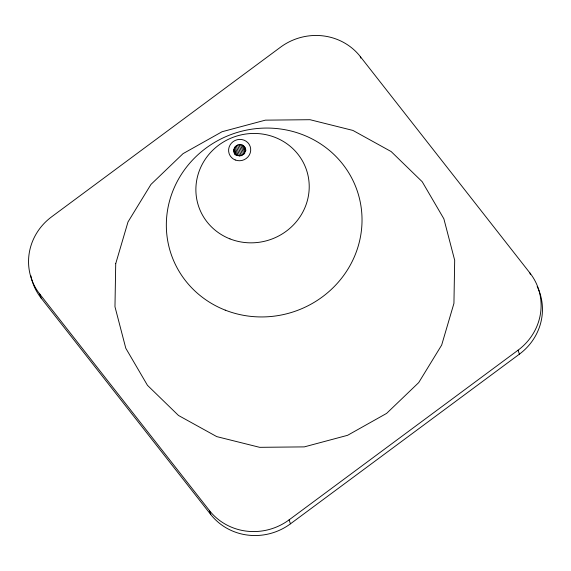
<?xml version="1.0" encoding="UTF-8"?>
<svg xmlns="http://www.w3.org/2000/svg" width="571" height="571" viewBox="0 0 571 571"><rect width="100%" height="100%" fill="white"/><g stroke="black" fill="none" stroke-linecap="round" stroke-linejoin="round"><path stroke-width="0.86" d="M235.124 154.762C229.078 145.826 244.431 139.531 245.887 150.38M39.742 294.058L209.386 510.503A57.243 54.745 -18.7 0 0 289.104 519.86L518.054 350.201A57.243 54.745 -18.7 0 0 529.917 272.981L360.272 56.529A57.243 54.745 -18.7 0 0 280.554 47.172L51.604 216.837A57.243 54.745 -18.7 0 0 39.742 294.058L41.083 298.019L210.728 514.471A57.243 54.745 -18.7 0 0 290.446 523.828L519.396 354.163A57.243 54.745 -18.7 0 0 537.175 286.399M234.281 152.264C236.872 158.938 247.907 154.484 245.038 147.889M529.917 272.981L530.452 274.565M518.054 350.201L519.396 354.163M360.272 56.529L360.815 58.114M244.309 146.633L245.716 150.794M243.26 145.612L245.23 151.443M241.961 144.898L244.781 153.221M240.512 144.534L243.896 154.527M238.999 144.549L242.668 155.376M237.536 144.941L241.205 155.762M236.216 145.684L239.884 156.504M235.131 146.726L238.235 155.883M234.353 147.989L236.894 155.483M233.939 149.402L235.916 155.233M233.917 150.858L235.045 154.191M289.104 519.86L290.446 523.828M209.386 510.503L210.728 514.471M41.083 298.019A57.243 54.745 -18.7 0 1 30.877 275.772M115.72 263.666L114.971 306.741L125.791 348.239L147.461 385.318L178.48 415.46L216.752 436.615L259.662 447.329L304.293 446.886L347.589 435.309L386.617 413.39L418.7 382.613L441.661 345.091L453.938 303.365L454.687 260.29L443.867 218.8L422.205 181.721L391.178 151.579L352.907 130.424L309.996 119.703L265.365 120.153L222.069 131.73L183.041 153.649L150.958 184.426L127.997 221.948L115.72 263.666M229.977 238.892A56.929 54.445 -18.7 0 0 308.854 180.443A56.929 54.445 -18.7 0 0 218.807 145.091A56.929 54.445 -18.7 0 0 229.977 238.892M235.259 159.98A11.106 10.621 -18.7 0 0 250.648 148.574A11.106 10.621 -18.7 0 0 233.075 141.672A11.106 10.621 -18.7 0 0 235.259 159.98M225.217 310.124A98.283 93.994 -18.7 0 0 361.393 209.207A98.283 93.994 -18.7 0 0 205.924 148.174A98.283 93.994 -18.7 0 0 225.217 310.124"/></g></svg>
